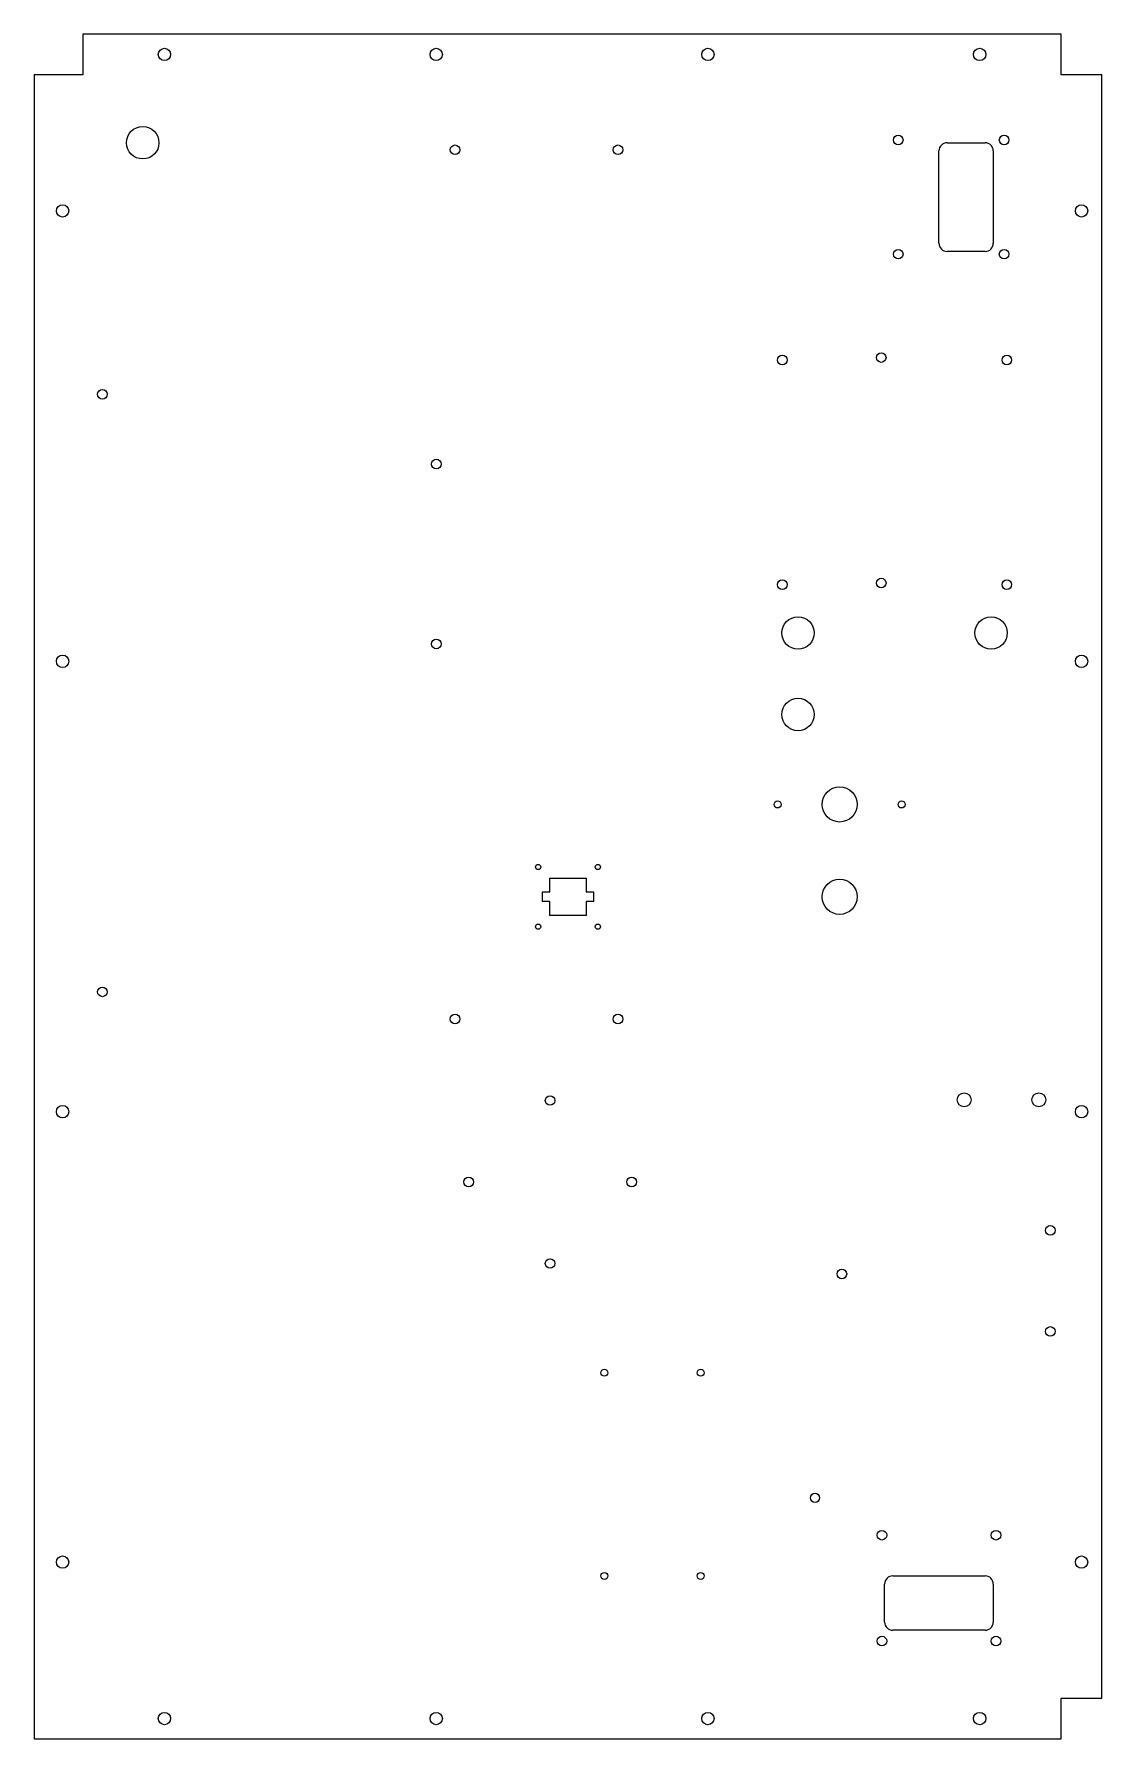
# Model space of a CAD drawing. Header units: inches. Extents: x -9.8 to 9.8, y -15.7 to 15.7.
import ezdxf

# ---------------------------------------------------------------- set-up
doc = ezdxf.new("R2010")
doc.units = ezdxf.units.IN
doc.header["$MEASUREMENT"] = 0

msp = doc.modelspace()

# ---------------------------------------------------------------- linework, layer by layer
at = {"color": 7, "linetype": 'Continuous', "lineweight": 15}
for p, q in [((9.079, 15.69), (-8.929, 15.69)), ((-8.929, 15.69), (-8.929, 14.94)), ((9.079, 14.94), (9.079, 15.69)), ((-8.929, 14.94), (-9.829, 14.94)), ((-9.829, 14.94), (-9.829, -15.69)), ((9.829, 14.94), (9.079, 14.94)), ((9.829, -14.94), (9.829, 14.94)), ((6.829, 11.839), (6.829, 13.54)), ((6.979, 13.69), (7.679, 13.69)), ((7.829, 13.54), (7.829, 11.839)), ((7.679, 11.69), (6.979, 11.69)), ((-0.34, 0.145), (-0.34, -0.101)), ((0.335, 0.15), (-0.335, 0.15)), ((0.34, -0.101), (0.34, 0.145)), ((-0.477, -0.111), (-0.477, -0.268)), ((-0.345, -0.106), (-0.472, -0.106)), ((-0.472, -0.273), (-0.345, -0.273)), ((-0.34, -0.278), (-0.34, -0.524)), ((0.34, -0.524), (0.34, -0.278)), ((0.472, -0.106), (0.345, -0.106)), ((0.345, -0.273), (0.472, -0.273)), ((0.477, -0.268), (0.477, -0.111)), ((-0.335, -0.529), (0.335, -0.529)), ((5.829, -13.54), (5.829, -12.839)), ((5.979, -12.69), (7.679, -12.69)), ((7.829, -12.839), (7.829, -13.54)), ((7.679, -13.69), (5.979, -13.69)), ((9.079, -14.94), (9.829, -14.94)), ((9.079, -15.69), (9.079, -14.94)), ((-9.829, -15.69), (9.079, -15.69))]:
    msp.add_line(p, q, dxfattribs=at)
for centre, radius in [((-7.429, 15.315), 0.114), ((-2.426, 15.315), 0.114), ((2.576, 15.315), 0.114), ((7.579, 15.315), 0.114), ((-7.829, 13.69), 0.299), ((6.079, 13.739), 0.0885), ((8.029, 13.739), 0.0885), ((-2.079, 13.56), 0.0885), ((0.921, 13.56), 0.0885), ((-9.304, 12.435), 0.114), ((9.454, 12.435), 0.114), ((6.079, 11.639), 0.0885), ((8.029, 11.639), 0.0885), ((3.945, 9.69), 0.0885), ((5.766, 9.736), 0.0885), ((8.079, 9.69), 0.0885), ((-8.571, 9.06), 0.0885), ((-2.424, 7.775), 0.0885), ((5.766, 5.585), 0.0885), ((3.945, 5.556), 0.0885), ((8.079, 5.556), 0.0885), ((4.235, 4.666), 0.298), ((7.789, 4.666), 0.298), ((-2.424, 4.465), 0.0885), ((-9.304, 4.145), 0.114), ((9.454, 4.145), 0.114), ((4.235, 3.166), 0.298), ((3.858, 1.51), 0.0642), ((5, 1.51), 0.323), ((6.142, 1.51), 0.0643), ((-0.55, 0.36), 0.048), ((0.55, 0.36), 0.048), ((5, -0.19), 0.323), ((-0.55, -0.74), 0.048), ((0.55, -0.74), 0.048), ((-8.571, -1.94), 0.0885), ((-2.079, -2.439), 0.0885), ((0.921, -2.439), 0.0885), ((-9.304, -4.145), 0.114), ((-0.329, -3.939), 0.0885), ((7.292, -3.926), 0.128), ((8.667, -3.926), 0.129), ((9.454, -4.145), 0.114), ((-1.829, -5.439), 0.0885), ((1.171, -5.439), 0.0885), ((8.879, -6.33), 0.0885), ((-0.329, -6.939), 0.0885), ((5.042, -7.132), 0.0885), ((8.879, -8.19), 0.0885), ((0.671, -8.949), 0.0642), ((2.443, -8.949), 0.0642), ((4.548, -11.252), 0.0847), ((5.779, -11.94), 0.0885), ((7.879, -11.94), 0.0885), ((-9.304, -12.435), 0.114), ((9.454, -12.435), 0.114), ((0.671, -12.69), 0.0642), ((2.443, -12.69), 0.0642), ((5.779, -13.889), 0.0885), ((7.879, -13.889), 0.0885), ((-7.429, -15.315), 0.114), ((-2.426, -15.315), 0.114), ((2.576, -15.315), 0.114), ((7.579, -15.315), 0.114)]:
    msp.add_circle(centre, radius, dxfattribs=at)
for centre, radius, start, end in [((6.979, 13.54), 0.15, 90, 180), ((7.679, 13.54), 0.15, 0, 90), ((6.979, 11.839), 0.15, 180, 270), ((7.679, 11.839), 0.15, 270, 0), ((-0.335, 0.145), 0.005, 90, 180), ((0.335, 0.145), 0.005, 0, 90), ((-0.472, -0.111), 0.005, 90, 180), ((-0.472, -0.268), 0.005, 180, 270), ((-0.345, -0.101), 0.005, 270, 0), ((-0.345, -0.278), 0.005, 360, 90), ((0.345, -0.101), 0.005, 180, 270), ((0.345, -0.278), 0.005, 90, 180), ((0.472, -0.111), 0.005, 0, 90), ((0.472, -0.268), 0.005, 270, 0), ((-0.335, -0.524), 0.005, 180, 270), ((0.335, -0.524), 0.005, 270, 360), ((5.979, -12.839), 0.15, 90, 180), ((7.679, -12.839), 0.15, 0, 90), ((5.979, -13.54), 0.15, 180, 270), ((7.679, -13.54), 0.15, 270, 0)]:
    msp.add_arc(centre, radius, start, end, dxfattribs=at)

doc.saveas('drawing.dxf')
